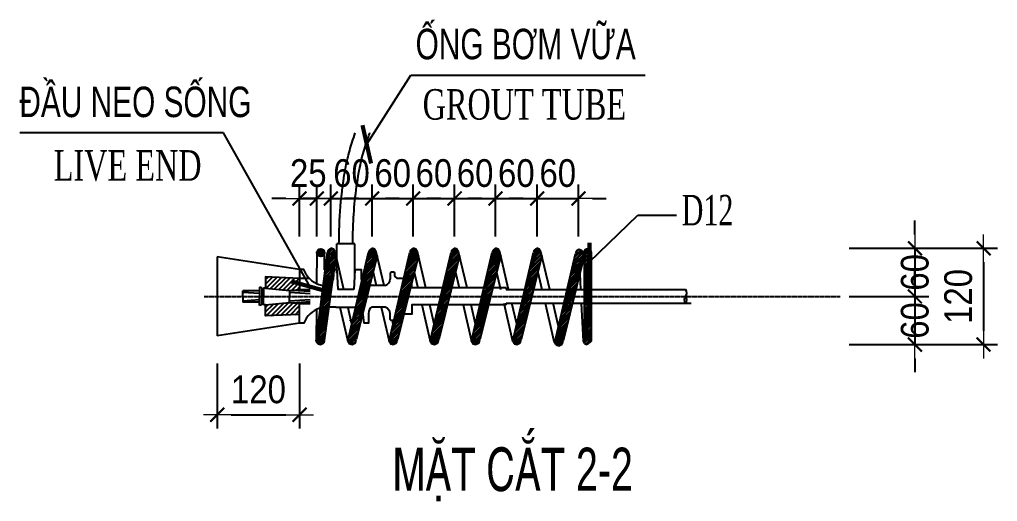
# Model space of a CAD drawing. Header units: millimetres. Extents: x 408913 to 1237273, y -191467 to -86666.
# Drawn here: x 1141742 to 1148793, y -161656 to -158180 of the extents above; entities that cross this region are included whole.
import ezdxf
from ezdxf.enums import TextEntityAlignment as Align

# ---------------------------------------------------------------- set-up
doc = ezdxf.new("R2010")
doc.units = ezdxf.units.MM
doc.header["$LTSCALE"] = 35
doc.header["$PDMODE"] = 3
doc.linetypes.add('CENTER', pattern=[2, 1.25, -0.25, 0.25, -0.25])
doc.linetypes.add('HIDDEN2', pattern=[0.1875, 0.125, -0.0625])
for name, color, linetype in [('Hatch', 8, 'Continuous'), ('REINFT', 4, 'Continuous'), ('SLAB_ANTI', 7, 'Continuous'), ('TEXT', 4, 'Continuous'), ('Text25_vn', 7, 'Continuous'), ('TXT-ST2', 7, 'Continuous')]:
    doc.layers.add(name, color=color, linetype=linetype)
doc.layers.add('NDC_S_DIM', color=1, linetype='Continuous', lineweight=9)
doc.styles.add('2F', font='')
doc.styles.add('Arial', font='arial.ttf', dxfattribs={"width": 0.6})
doc.styles.add('DIM', font='romans.shx', dxfattribs={"width": 0.55, "bigfont": 'vns.shx'})
doc.styles.add('NDC_ARIAL', font='arial.ttf', dxfattribs={"width": 0.85})
doc.styles.add('VNTIMEH', font='vntimeh.shx', dxfattribs={"width": 0.8, "bigfont": 'vns.shx'})
doc.styles.get('2F').set_extended_font_data('.VnArial NarrowH')
doc.dimstyles.new('A2_1-10', dxfattribs={"dimscale": 100, "dimtxt": 2, "dimasz": 1, "dimexe": 1, "dimexo": 0, "dimgap": 0.8, "dimtad": 1, "dimdec": 0, "dimlfac": 0.1, "dimdsep": 46, "dimtxsty": 'NDC_ARIAL', "dimblk": 'DIMMARK', "dimcen": 49999.938995, "dimdle": 1.5, "dimclrd": 1, "dimclre": 1, "dimclrt": 3, "dimadec": 0, "dimazin": 0, "dimtfac": 1, "dimtdec": 0, "dimtix": 1, "dimtmove": 2, "dimatfit": 3, "dimfxl": 1, "dimarcsym": 0})
doc.dimstyles.new('VSC 1-200', dxfattribs={"dimscale": 200, "dimtxt": 2, "dimasz": 1, "dimexe": 0.8, "dimexo": 1, "dimgap": 1, "dimtad": 1, "dimdec": 0, "dimzin": 0, "dimdsep": 46, "dimtxsty": 'DIM', "dimblk1": 'ARCHTICK', "dimblk2": 'ARCHTICK', "dimsah": 1, "dimcen": -0.2, "dimdle": 0.8, "dimclrd": 9, "dimclre": 9, "dimclrt": 2, "dimadec": 0, "dimazin": 0, "dimtfac": 1, "dimtdec": 0, "dimtmove": 0, "dimatfit": 3, "dimldrblk": 'ARCHTICK', "dimfxl": 4, "dimfxlon": 1, "dimtolj": 1, "dimtzin": 0, "dimarcsym": 0})
pattern_1 = [(45, (1134854.333, -165816.188), (-16.6696, 16.6696), [])]
pattern_2 = [(45, (518009.699, -87590.908), (-13.1256696, 13.1256696), []), (45, (518009.699, -87581.627), (-13.1256696, 13.1256696), [])]

# ---------------------------------------------------------------- blocks, each defined once
blk = doc.blocks.new('DIMMARK')
at = {"layer": 'NDC_S_DIM', "color": 1}
blk.add_line((-1.5, 0), (1, 0), dxfattribs=at)
at = {"layer": 'NDC_S_DIM', "color": 2, "const_width": 0.15}
blk.add_lwpolyline([(-0.5, -0.5), (0.5, 0.5)], dxfattribs=at)
blk = doc.blocks.new('*D435')
at = {"layer": 'DEFPOINTS', "color": 0, "transparency": 16777216}
for p in [(1147904.7, -159830.1), (1147904.7, -160524.3), (1148692.6, -160524.3)]:
    blk.add_point(p, dxfattribs=at)
at = {"layer": 'NDC_S_DIM', "color": 1, "lineweight": -2, "transparency": 16777216}
for p, q in [((1147904.7, -159830.1), (1148792.6, -159830.1)), ((1148692.6, -159930.1), (1148692.6, -160424.3)), ((1147904.7, -160524.3), (1148792.6, -160524.3))]:
    blk.add_line(p, q, dxfattribs=at)
at = {"layer": 'NDC_S_DIM', "color": 1, "lineweight": -2, "transparency": 16777216, "xscale": 100, "yscale": 100, "zscale": 100}
for p, rotation in [((1148692.6, -159830.1), 90), ((1148692.6, -160524.3), 270)]:
    blk.add_blockref('DIMMARK', p, dxfattribs=dict(at, rotation=rotation))
at = {"layer": 'NDC_S_DIM', "color": 3, "transparency": 16777216, "insert": (1148510.5, -160177.2), "char_height": 200, "attachment_point": 5, "rotation": 90, "style": 'NDC_ARIAL'}
blk.add_mtext('120', dxfattribs=at)
blk = doc.blocks.new('*D436')
at = {"layer": 'DEFPOINTS', "color": 0, "transparency": 16777216}
for p in [(1147723.5, -159830.1), (1147723.5, -160177.2), (1148197.6, -160177.2)]:
    blk.add_point(p, dxfattribs=at)
at = {"layer": 'NDC_S_DIM', "color": 1, "lineweight": -2, "transparency": 16777216}
for p, q in [((1148197.6, -159730.1), (1148197.6, -159630.1)), ((1147723.5, -159830.1), (1148297.6, -159830.1)), ((1148197.6, -159830.1), (1148197.6, -160177.2)), ((1147723.5, -160177.2), (1148297.6, -160177.2)), ((1148197.6, -160277.2), (1148197.6, -160377.2))]:
    blk.add_line(p, q, dxfattribs=at)
at = {"layer": 'NDC_S_DIM', "color": 1, "lineweight": -2, "transparency": 16777216, "xscale": 100, "yscale": 100, "zscale": 100}
for p, rotation in [((1148197.6, -159830.1), 270), ((1148197.6, -160177.2), 90)]:
    blk.add_blockref('DIMMARK', p, dxfattribs=dict(at, rotation=rotation))
at = {"layer": 'NDC_S_DIM', "color": 3, "transparency": 16777216, "insert": (1148197.6, -160003.6), "char_height": 200, "attachment_point": 5, "rotation": 90, "style": 'NDC_ARIAL'}
blk.add_mtext('60', dxfattribs=at)
blk = doc.blocks.new('*D437')
at = {"layer": 'DEFPOINTS', "color": 0, "transparency": 16777216}
for p in [(1147723.5, -160177.2), (1147723.5, -160524.3), (1148197.6, -160524.3)]:
    blk.add_point(p, dxfattribs=at)
at = {"layer": 'NDC_S_DIM', "color": 1, "lineweight": -2, "transparency": 16777216}
for p, q in [((1148197.6, -160077.2), (1148197.6, -159977.2)), ((1147723.5, -160177.2), (1148297.6, -160177.2)), ((1148197.6, -160177.2), (1148197.6, -160524.3)), ((1147723.5, -160524.3), (1148297.6, -160524.3)), ((1148197.6, -160624.3), (1148197.6, -160724.3))]:
    blk.add_line(p, q, dxfattribs=at)
at = {"layer": 'NDC_S_DIM', "color": 1, "lineweight": -2, "transparency": 16777216, "xscale": 100, "yscale": 100, "zscale": 100}
for p, rotation in [((1148197.6, -160177.2), 270), ((1148197.6, -160524.3), 90)]:
    blk.add_blockref('DIMMARK', p, dxfattribs=dict(at, rotation=rotation))
at = {"layer": 'NDC_S_DIM', "color": 3, "transparency": 16777216, "insert": (1148197.6, -160350.7), "char_height": 200, "attachment_point": 5, "rotation": 90, "style": 'NDC_ARIAL'}
blk.add_mtext('60', dxfattribs=at)
blk = doc.blocks.new('_ArchTick')
at = {"color": 0, "linetype": 'ByBlock', "const_width": 0.15}
blk.add_lwpolyline([(-0.5, -0.5), (0.5, 0.5)], dxfattribs=at)
blk = doc.blocks.new('*D504')
at = {"layer": 'DEFPOINTS', "color": 0, "transparency": 16777216}
for p in [(1143886.1, -159470.5), (1143761.1, -159745.2), (1143886.1, -159745.2)]:
    blk.add_point(p, dxfattribs=at)
at = {"layer": 'NDC_S_DIM', "color": 1, "lineweight": -2, "transparency": 16777216}
for p, q in [((1143761.1, -159745.2), (1143761.1, -159370.5)), ((1143886.1, -159745.2), (1143886.1, -159370.5)), ((1143661.1, -159470.5), (1143561.1, -159470.5)), ((1143761.1, -159470.5), (1143886.1, -159470.5)), ((1143986.1, -159470.5), (1144086.1, -159470.5))]:
    blk.add_line(p, q, dxfattribs=at)
at = {"layer": 'NDC_S_DIM', "color": 1, "lineweight": -2, "transparency": 16777216, "xscale": 100, "yscale": 100, "zscale": 100}
blk.add_blockref('DIMMARK', (1143761.1, -159470.5), dxfattribs=at)
at = {"layer": 'NDC_S_DIM', "color": 1, "lineweight": -2, "transparency": 16777216, "xscale": 100, "yscale": 100, "zscale": 100, "rotation": 180}
blk.add_blockref('DIMMARK', (1143886.1, -159470.5), dxfattribs=at)
at = {"layer": 'NDC_S_DIM', "color": 3, "transparency": 16777216, "insert": (1143823.6, -159288.4), "char_height": 200, "attachment_point": 5, "style": 'NDC_ARIAL'}
blk.add_mtext('25', dxfattribs=at)
blk = doc.blocks.new('*D505')
at = {"layer": 'DEFPOINTS', "color": 0, "transparency": 16777216}
for p in [(1144284.8, -159470.5), (1143985.8, -159745.2), (1144284.8, -159745.2)]:
    blk.add_point(p, dxfattribs=at)
at = {"layer": 'NDC_S_DIM', "color": 1, "lineweight": -2, "transparency": 16777216}
for p, q in [((1143985.8, -159745.2), (1143985.8, -159370.5)), ((1144284.8, -159745.2), (1144284.8, -159370.5)), ((1143885.8, -159470.5), (1143785.8, -159470.5)), ((1143985.8, -159470.5), (1144284.8, -159470.5)), ((1144384.8, -159470.5), (1144484.8, -159470.5))]:
    blk.add_line(p, q, dxfattribs=at)
at = {"layer": 'NDC_S_DIM', "color": 1, "lineweight": -2, "transparency": 16777216, "xscale": 100, "yscale": 100, "zscale": 100}
blk.add_blockref('DIMMARK', (1143985.8, -159470.5), dxfattribs=at)
at = {"layer": 'NDC_S_DIM', "color": 1, "lineweight": -2, "transparency": 16777216, "xscale": 100, "yscale": 100, "zscale": 100, "rotation": 180}
blk.add_blockref('DIMMARK', (1144284.8, -159470.5), dxfattribs=at)
at = {"layer": 'NDC_S_DIM', "color": 3, "transparency": 16777216, "insert": (1144135.3, -159288.4), "char_height": 200, "attachment_point": 5, "style": 'NDC_ARIAL'}
blk.add_mtext('60', dxfattribs=at)
blk = doc.blocks.new('*D506')
at = {"layer": 'DEFPOINTS', "color": 0, "transparency": 16777216}
for p in [(1144580.1, -159470.5), (1144284.8, -159745.2), (1144580.1, -159745.2)]:
    blk.add_point(p, dxfattribs=at)
at = {"layer": 'NDC_S_DIM', "color": 1, "lineweight": -2, "transparency": 16777216}
for p, q in [((1144284.8, -159745.2), (1144284.8, -159370.5)), ((1144580.1, -159745.2), (1144580.1, -159370.5)), ((1144184.8, -159470.5), (1144084.8, -159470.5)), ((1144284.8, -159470.5), (1144580.1, -159470.5)), ((1144680.1, -159470.5), (1144780.1, -159470.5))]:
    blk.add_line(p, q, dxfattribs=at)
at = {"layer": 'NDC_S_DIM', "color": 1, "lineweight": -2, "transparency": 16777216, "xscale": 100, "yscale": 100, "zscale": 100}
blk.add_blockref('DIMMARK', (1144284.8, -159470.5), dxfattribs=at)
at = {"layer": 'NDC_S_DIM', "color": 1, "lineweight": -2, "transparency": 16777216, "xscale": 100, "yscale": 100, "zscale": 100, "rotation": 180}
blk.add_blockref('DIMMARK', (1144580.1, -159470.5), dxfattribs=at)
at = {"layer": 'NDC_S_DIM', "color": 3, "transparency": 16777216, "insert": (1144432.4, -159288.4), "char_height": 200, "attachment_point": 5, "style": 'NDC_ARIAL'}
blk.add_mtext('60', dxfattribs=at)
blk = doc.blocks.new('*D507')
at = {"layer": 'DEFPOINTS', "color": 0, "transparency": 16777216}
for p in [(1144879, -159470.5), (1144580.1, -159745.2), (1144879, -159745.2)]:
    blk.add_point(p, dxfattribs=at)
at = {"layer": 'NDC_S_DIM', "color": 1, "lineweight": -2, "transparency": 16777216}
for p, q in [((1144580.1, -159745.2), (1144580.1, -159370.5)), ((1144879, -159745.2), (1144879, -159370.5)), ((1144480.1, -159470.5), (1144380.1, -159470.5)), ((1144580.1, -159470.5), (1144879, -159470.5)), ((1144979, -159470.5), (1145079, -159470.5))]:
    blk.add_line(p, q, dxfattribs=at)
at = {"layer": 'NDC_S_DIM', "color": 1, "lineweight": -2, "transparency": 16777216, "xscale": 100, "yscale": 100, "zscale": 100}
blk.add_blockref('DIMMARK', (1144580.1, -159470.5), dxfattribs=at)
at = {"layer": 'NDC_S_DIM', "color": 1, "lineweight": -2, "transparency": 16777216, "xscale": 100, "yscale": 100, "zscale": 100, "rotation": 180}
blk.add_blockref('DIMMARK', (1144879, -159470.5), dxfattribs=at)
at = {"layer": 'NDC_S_DIM', "color": 3, "transparency": 16777216, "insert": (1144729.5, -159288.4), "char_height": 200, "attachment_point": 5, "style": 'NDC_ARIAL'}
blk.add_mtext('60', dxfattribs=at)
blk = doc.blocks.new('*D508')
at = {"layer": 'DEFPOINTS', "color": 0, "transparency": 16777216}
for p in [(1145174.2, -159470.5), (1144879, -159745.2), (1145174.2, -159745.2)]:
    blk.add_point(p, dxfattribs=at)
at = {"layer": 'NDC_S_DIM', "color": 1, "lineweight": -2, "transparency": 16777216}
for p, q in [((1144879, -159745.2), (1144879, -159370.5)), ((1145174.2, -159745.2), (1145174.2, -159370.5)), ((1144779, -159470.5), (1144679, -159470.5)), ((1144879, -159470.5), (1145174.2, -159470.5)), ((1145274.2, -159470.5), (1145374.2, -159470.5))]:
    blk.add_line(p, q, dxfattribs=at)
at = {"layer": 'NDC_S_DIM', "color": 1, "lineweight": -2, "transparency": 16777216, "xscale": 100, "yscale": 100, "zscale": 100}
blk.add_blockref('DIMMARK', (1144879, -159470.5), dxfattribs=at)
at = {"layer": 'NDC_S_DIM', "color": 1, "lineweight": -2, "transparency": 16777216, "xscale": 100, "yscale": 100, "zscale": 100, "rotation": 180}
blk.add_blockref('DIMMARK', (1145174.2, -159470.5), dxfattribs=at)
at = {"layer": 'NDC_S_DIM', "color": 3, "transparency": 16777216, "insert": (1145026.6, -159288.4), "char_height": 200, "attachment_point": 5, "style": 'NDC_ARIAL'}
blk.add_mtext('60', dxfattribs=at)
blk = doc.blocks.new('*D509')
at = {"layer": 'DEFPOINTS', "color": 0, "transparency": 16777216}
for p in [(1145473.2, -159470.5), (1145174.2, -159745.2), (1145473.2, -159745.2)]:
    blk.add_point(p, dxfattribs=at)
at = {"layer": 'NDC_S_DIM', "color": 1, "lineweight": -2, "transparency": 16777216}
for p, q in [((1145174.2, -159745.2), (1145174.2, -159370.5)), ((1145473.2, -159745.2), (1145473.2, -159370.5)), ((1145074.2, -159470.5), (1144974.2, -159470.5)), ((1145174.2, -159470.5), (1145473.2, -159470.5)), ((1145573.2, -159470.5), (1145673.2, -159470.5))]:
    blk.add_line(p, q, dxfattribs=at)
at = {"layer": 'NDC_S_DIM', "color": 1, "lineweight": -2, "transparency": 16777216, "xscale": 100, "yscale": 100, "zscale": 100}
blk.add_blockref('DIMMARK', (1145174.2, -159470.5), dxfattribs=at)
at = {"layer": 'NDC_S_DIM', "color": 1, "lineweight": -2, "transparency": 16777216, "xscale": 100, "yscale": 100, "zscale": 100, "rotation": 180}
blk.add_blockref('DIMMARK', (1145473.2, -159470.5), dxfattribs=at)
at = {"layer": 'NDC_S_DIM', "color": 3, "transparency": 16777216, "insert": (1145323.7, -159288.4), "char_height": 200, "attachment_point": 5, "style": 'NDC_ARIAL'}
blk.add_mtext('60', dxfattribs=at)
blk = doc.blocks.new('*D510')
at = {"layer": 'DEFPOINTS', "color": 0, "transparency": 16777216}
for p in [(1145772.1, -159470.5), (1145473.2, -159745.2), (1145772.1, -159745.2)]:
    blk.add_point(p, dxfattribs=at)
at = {"layer": 'NDC_S_DIM', "color": 1, "lineweight": -2, "transparency": 16777216}
for p, q in [((1145473.2, -159745.2), (1145473.2, -159370.5)), ((1145772.1, -159745.2), (1145772.1, -159370.5)), ((1145373.2, -159470.5), (1145273.2, -159470.5)), ((1145473.2, -159470.5), (1145772.1, -159470.5)), ((1145872.1, -159470.5), (1145972.1, -159470.5))]:
    blk.add_line(p, q, dxfattribs=at)
at = {"layer": 'NDC_S_DIM', "color": 1, "lineweight": -2, "transparency": 16777216, "xscale": 100, "yscale": 100, "zscale": 100}
blk.add_blockref('DIMMARK', (1145473.2, -159470.5), dxfattribs=at)
at = {"layer": 'NDC_S_DIM', "color": 1, "lineweight": -2, "transparency": 16777216, "xscale": 100, "yscale": 100, "zscale": 100, "rotation": 180}
blk.add_blockref('DIMMARK', (1145772.1, -159470.5), dxfattribs=at)
at = {"layer": 'NDC_S_DIM', "color": 3, "transparency": 16777216, "insert": (1145622.6, -159288.4), "char_height": 200, "attachment_point": 5, "style": 'NDC_ARIAL'}
blk.add_mtext('60', dxfattribs=at)
blk = doc.blocks.new('*D511')
at = {"layer": 'DEFPOINTS', "color": 0, "transparency": 16777216}
for p in [(1143167.5, -160661.7, 2.2), (1143761.1, -160661.7, 2.2), (1143761.1, -161031)]:
    blk.add_point(p, dxfattribs=at)
at = {"layer": 'NDC_S_DIM', "color": 1, "lineweight": -2, "transparency": 16777216}
for p, q in [((1143167.5, -160661.7), (1143167.5, -161131)), ((1143761.1, -160661.7), (1143761.1, -161131)), ((1143267.5, -161031), (1143661.1, -161031))]:
    blk.add_line(p, q, dxfattribs=at)
at = {"layer": 'NDC_S_DIM', "color": 1, "lineweight": -2, "transparency": 16777216, "xscale": 100, "yscale": 100, "zscale": 100, "rotation": 180}
blk.add_blockref('DIMMARK', (1143167.5, -161031), dxfattribs=at)
at = {"layer": 'NDC_S_DIM', "color": 1, "lineweight": -2, "transparency": 16777216, "xscale": 100, "yscale": 100, "zscale": 100}
blk.add_blockref('DIMMARK', (1143761.1, -161031), dxfattribs=at)
at = {"layer": 'NDC_S_DIM', "color": 3, "transparency": 16777216, "insert": (1143464.3, -160848.9), "char_height": 200, "attachment_point": 5, "style": 'NDC_ARIAL'}
blk.add_mtext('120', dxfattribs=at)

msp = doc.modelspace()

# ---------------------------------------------------------------- hatches: boundary and pattern name
h = msp.add_hatch()
h.set_pattern_fill('ANSI31', color=252, scale=7.425, style=0)
h.set_pattern_definition(pattern_1)
h.paths.add_polyline_path([(1143761.1, -160046.9), (1143515, -160036.7), (1143515, -160116.8), (1143689.3, -160133.6), (1143761.1, -160127)])
h = msp.add_hatch()
h.set_pattern_fill('ANSI31', color=252, scale=7.425, style=0)
h.set_pattern_definition(pattern_1)
h.paths.add_polyline_path([(1143761.1, -160227.3), (1143689.3, -160220.7), (1143515, -160237.5), (1143515, -160317.6), (1143761.1, -160307.4)])
at = {"layer": 'REINFT'}
h = msp.add_hatch(dxfattribs=at)
h.set_pattern_fill('STEEL', color=251, scale=148.5, style=0)
h.set_pattern_definition(pattern_2)
h.paths.add_polyline_path([(1143986.1, -159830.1), (1143967.8, -159842.3), (1143961.7, -159860.5), (1143956.1, -159904.2), (1143956.1, -160009.9), (1143962.9, -160127), (1143986.1, -160127)])
h.paths.add_polyline_path([(1143986.1, -160127), (1143989.1, -160127), (1144023.4, -159883.6), (1144016.5, -159854.4), (1144004.4, -159836.2), (1143986.1, -159830.1)])
h.paths.add_polyline_path([(1143962.9, -160127), (1143954.6, -159984.1), (1143945.9, -159984.1), (1143921.3, -160177.2), (1143982.1, -160177.2), (1143986.1, -160148.7), (1143986.1, -160127)])
h.paths.add_polyline_path([(1143982.1, -160177.2), (1143921.3, -160177.2), (1143911.4, -160255), (1143947.6, -160255), (1143971.1, -160255)])
h.paths.add_polyline_path([(1143971.1, -160255), (1143947.6, -160255), (1143911.4, -160255), (1143880.1, -160499.9), (1143892.3, -160518.2), (1143910.6, -160524.3), (1143935, -160512.1)])
h.paths.add_polyline_path([(1144320.4, -159883.6), (1144313.5, -159854.4), (1144301.4, -159836.2), (1144283.1, -159830.1), (1144283.1, -160033.4)])
h.paths.add_polyline_path([(1144203.1, -160099.3), (1144266.7, -160099.3), (1144283.1, -160033.4), (1144283.1, -159830.1), (1144264.8, -159842.3), (1144258.7, -159860.5)])
h.paths.add_polyline_path([(1144184.9, -160177.2), (1144247.3, -160177.2), (1144266.7, -160099.3), (1144203.1, -160099.3)])
h.paths.add_polyline_path([(1144184.9, -160177.2), (1144147.1, -160339.5), (1144150.6, -160370.3), (1144182.5, -160370.3), (1144182.5, -160302.2), (1144187, -160282.8), (1144193.4, -160263.8), (1144209.3, -160255), (1144227.9, -160255), (1144247.3, -160177.2)])
h.paths.add_polyline_path([(1144227.9, -160255), (1144209.3, -160255), (1144193.4, -160263.8), (1144187, -160282.8), (1144182.5, -160302.2), (1144182.5, -160370.3), (1144150.6, -160370.3), (1144147.1, -160339.5), (1144109.5, -160500.6), (1144121.2, -160518.2), (1144139.5, -160524.3), (1144163.9, -160512.1), (1144170, -160487.7)])
h = msp.add_hatch(dxfattribs=at)
h.set_pattern_fill('STEEL', color=251, scale=148.5, style=0)
h.set_pattern_definition(pattern_2)
h.paths.add_polyline_path([(1143940.7, -159865.1), (1143935.3, -159843.8, 0.708393), (1143886.2, -159860), (1143886.2, -159860.5, 0.919703)])
h = msp.add_hatch(dxfattribs=at)
h.set_pattern_fill('STEEL', color=251, scale=148.5, style=0)
h.set_pattern_definition(pattern_2)
h.paths.add_polyline_path([(1144617.4, -159883.6), (1144610.5, -159854.4), (1144598.4, -159836.2), (1144580.1, -159830.1), (1144580.1, -160033.4)])
h.paths.add_polyline_path([(1144496.2, -160115.7), (1144559.6, -160115.7), (1144580.1, -160033.4), (1144580.1, -159830.1), (1144561.8, -159842.3), (1144555.7, -159860.5)])
h.paths.add_polyline_path([(1144481.9, -160177.2), (1144544.3, -160177.2), (1144559.6, -160115.7), (1144496.2, -160115.7)])
h.paths.add_polyline_path([(1144529, -160238.6), (1144544.3, -160177.2), (1144481.9, -160177.2), (1144452, -160305.7), (1144495.3, -160305.7), (1144495.3, -160238.6)])
h.paths.add_polyline_path([(1144529, -160238.6), (1144495.3, -160238.6), (1144495.3, -160305.7), (1144452, -160305.7), (1144406.5, -160500.6), (1144418.2, -160518.2), (1144436.5, -160524.3), (1144460.9, -160512.1), (1144467, -160487.7)])
h = msp.add_hatch(dxfattribs=at)
h.set_pattern_fill('STEEL', color=251, scale=148.5, style=0)
h.set_pattern_definition(pattern_2)
h.paths.add_polyline_path([(1144617.4, -159883.6), (1144610.5, -159854.4), (1144598.4, -159836.2), (1144580.1, -159830.1), (1144580.1, -160033.4)])
h.paths.add_polyline_path([(1144496.2, -160115.7), (1144559.6, -160115.7), (1144580.1, -160033.4), (1144580.1, -159830.1), (1144561.8, -159842.3), (1144555.7, -159860.5)])
h.paths.add_polyline_path([(1144559.6, -160115.7), (1144496.2, -160115.7), (1144481.9, -160177.2), (1144544.3, -160177.2)])
h.paths.add_polyline_path([(1144495.3, -160238.6), (1144529, -160238.6), (1144544.3, -160177.2), (1144481.9, -160177.2), (1144452, -160305.7), (1144495.3, -160305.7)])
h.paths.add_polyline_path([(1144529, -160238.6), (1144495.3, -160238.6), (1144495.3, -160305.7), (1144452, -160305.7), (1144406.5, -160500.6), (1144418.2, -160518.2), (1144436.5, -160524.3), (1144460.9, -160512.1), (1144467, -160487.7)])
h = msp.add_hatch(dxfattribs=at)
h.set_pattern_fill('STEEL', color=251, scale=148.5, style=0)
h.set_pattern_definition(pattern_2)
h.paths.add_polyline_path([(1144617.4, -159883.6), (1144610.5, -159854.4), (1144598.4, -159836.2), (1144580.1, -159830.1), (1144580.1, -160033.4)])
h.paths.add_polyline_path([(1144496.2, -160115.7), (1144559.6, -160115.7), (1144580.1, -160033.4), (1144580.1, -159830.1), (1144561.8, -159842.3), (1144555.7, -159860.5)])
h.paths.add_polyline_path([(1144559.6, -160115.7), (1144496.2, -160115.7), (1144481.9, -160177.2), (1144544.3, -160177.2)])
h.paths.add_polyline_path([(1144495.3, -160238.6), (1144529, -160238.6), (1144544.3, -160177.2), (1144481.9, -160177.2), (1144452, -160305.7), (1144495.3, -160305.7)])
h.paths.add_polyline_path([(1144529, -160238.6), (1144495.3, -160238.6), (1144495.3, -160305.7), (1144452, -160305.7), (1144406.5, -160500.6), (1144418.2, -160518.2), (1144436.5, -160524.3), (1144460.9, -160512.1), (1144467, -160487.7)])
h = msp.add_hatch(dxfattribs=at)
h.set_pattern_fill('STEEL', color=251, scale=148.5, style=0)
h.set_pattern_definition(pattern_2)
h.paths.add_polyline_path([(1144617.4, -159883.6), (1144610.5, -159854.4), (1144598.4, -159836.2), (1144580.1, -159830.1), (1144580.1, -160033.4)])
h.paths.add_polyline_path([(1144496.2, -160115.7), (1144559.6, -160115.7), (1144580.1, -160033.4), (1144580.1, -159830.1), (1144561.8, -159842.3), (1144555.7, -159860.5)])
h.paths.add_polyline_path([(1144481.9, -160177.2), (1144544.3, -160177.2), (1144559.6, -160115.7), (1144496.2, -160115.7)])
h.paths.add_polyline_path([(1144544.3, -160177.2), (1144481.9, -160177.2), (1144452, -160305.7), (1144495.3, -160305.7), (1144495.3, -160238.6), (1144529, -160238.6)])
h.paths.add_polyline_path([(1144529, -160238.6), (1144495.3, -160238.6), (1144495.3, -160305.7), (1144452, -160305.7), (1144406.5, -160500.6), (1144418.2, -160518.2), (1144436.5, -160524.3), (1144460.9, -160512.1), (1144467, -160487.7)])
h = msp.add_hatch(dxfattribs=at)
h.set_pattern_fill('STEEL', color=251, scale=148.5, style=0)
h.set_pattern_definition(pattern_2)
h.paths.add_polyline_path([(1144617.4, -159883.6), (1144610.5, -159854.4), (1144598.4, -159836.2), (1144580.1, -159830.1), (1144580.1, -160033.4)])
h.paths.add_polyline_path([(1144496.2, -160115.7), (1144559.6, -160115.7), (1144580.1, -160033.4), (1144580.1, -159830.1), (1144561.8, -159842.3), (1144555.7, -159860.5)])
h.paths.add_polyline_path([(1144481.9, -160177.2), (1144544.3, -160177.2), (1144559.6, -160115.7), (1144496.2, -160115.7)])
h.paths.add_polyline_path([(1144544.3, -160177.2), (1144481.9, -160177.2), (1144452, -160305.7), (1144495.3, -160305.7), (1144495.3, -160238.6), (1144529, -160238.6)])
h.paths.add_polyline_path([(1144529, -160238.6), (1144495.3, -160238.6), (1144495.3, -160305.7), (1144452, -160305.7), (1144406.5, -160500.6), (1144418.2, -160518.2), (1144436.5, -160524.3), (1144460.9, -160512.1), (1144467, -160487.7)])
h = msp.add_hatch(dxfattribs=at)
h.set_pattern_fill('STEEL', color=251, scale=148.5, style=0)
h.set_pattern_definition([(45, (518306.699, -87590.908), (-13.1256696, 13.1256696), []), (45, (518306.699, -87581.627), (-13.1256696, 13.1256696), [])])
h.paths.add_polyline_path([(1144914.4, -159883.6), (1144907.5, -159854.4), (1144895.4, -159836.2), (1144877.1, -159830.1), (1144877.1, -160033.4)])
h.paths.add_polyline_path([(1144793.2, -160115.7), (1144856.6, -160115.7), (1144877.1, -160033.4), (1144877.1, -159830.1), (1144858.8, -159842.3), (1144852.7, -159860.5)])
h.paths.add_polyline_path([(1144778.9, -160177.2), (1144841.3, -160177.2), (1144856.6, -160115.7), (1144793.2, -160115.7)])
h.paths.add_polyline_path([(1144841.3, -160177.2), (1144778.9, -160177.2), (1144749, -160305.7), (1144792.3, -160305.7), (1144792.3, -160238.6), (1144826, -160238.6)])
h.paths.add_polyline_path([(1144826, -160238.6), (1144792.3, -160238.6), (1144792.3, -160305.7), (1144749, -160305.7), (1144703.5, -160500.6), (1144715.2, -160518.2), (1144733.5, -160524.3), (1144757.9, -160512.1), (1144764, -160487.7)])
h = msp.add_hatch(dxfattribs=at)
h.set_pattern_fill('STEEL', color=251, scale=148.5, style=0)
h.set_pattern_definition([(45, (518603.699, -87590.908), (-13.1256696, 13.1256696), []), (45, (518603.699, -87581.627), (-13.1256696, 13.1256696), [])])
h.paths.add_polyline_path([(1145211.4, -159883.6), (1145204.5, -159854.4), (1145192.4, -159836.2), (1145174.1, -159830.1), (1145174.1, -160033.4)])
h.paths.add_polyline_path([(1145090.2, -160115.7), (1145153.6, -160115.7), (1145174.1, -160033.4), (1145174.1, -159830.1), (1145155.8, -159842.3), (1145149.7, -159860.5)])
h.paths.add_polyline_path([(1145075.9, -160177.2), (1145138.3, -160177.2), (1145153.6, -160115.7), (1145090.2, -160115.7)])
h.paths.add_polyline_path([(1145138.3, -160177.2), (1145075.9, -160177.2), (1145046, -160305.7), (1145089.3, -160305.7), (1145089.3, -160238.6), (1145123, -160238.6)])
h.paths.add_polyline_path([(1145123, -160238.6), (1145089.3, -160238.6), (1145089.3, -160305.7), (1145046, -160305.7), (1145000.5, -160500.6), (1145012.2, -160518.2), (1145030.5, -160524.3), (1145054.9, -160512.1), (1145061, -160487.7)])
h = msp.add_hatch(dxfattribs=at)
h.set_pattern_fill('STEEL', color=251, scale=148.5, style=0)
h.set_pattern_definition([(45, (518900.699, -87590.908), (-13.1256696, 13.1256696), []), (45, (518900.699, -87581.627), (-13.1256696, 13.1256696), [])])
h.paths.add_polyline_path([(1145508.4, -159883.6), (1145501.5, -159854.4), (1145489.4, -159836.2), (1145471.1, -159830.1), (1145471.1, -160033.4)])
h.paths.add_polyline_path([(1145387.2, -160115.7), (1145450.6, -160115.7), (1145471.1, -160033.4), (1145471.1, -159830.1), (1145452.8, -159842.3), (1145446.7, -159860.5)])
h.paths.add_polyline_path([(1145372.9, -160177.2), (1145435.3, -160177.2), (1145450.6, -160115.7), (1145387.2, -160115.7)])
h.paths.add_polyline_path([(1145435.3, -160177.2), (1145372.9, -160177.2), (1145343, -160305.7), (1145386.3, -160305.7), (1145386.3, -160238.6), (1145420, -160238.6)])
h.paths.add_polyline_path([(1145420, -160238.6), (1145386.3, -160238.6), (1145386.3, -160305.7), (1145343, -160305.7), (1145297.5, -160500.6), (1145309.2, -160518.2), (1145327.5, -160524.3), (1145351.9, -160512.1), (1145358, -160487.7)])
h = msp.add_hatch(dxfattribs=at)
h.set_pattern_fill('STEEL', color=251, scale=148.5, style=0)
h.set_pattern_definition(pattern_2)
h.paths.add_polyline_path([(1145866.6, -159860.6), (1145866.6, -159860.5, 1), (1145811.8, -159860.5, 0.998381)])
h = msp.add_hatch(dxfattribs=at)
h.set_pattern_fill('STEEL', color=251, scale=148.5, style=0)
h.set_pattern_definition([(45, (519203.793, -87600.05), (-13.1256696, 13.1256696), []), (45, (519203.793, -87590.769), (-13.1256696, 13.1256696), [])])
h.paths.add_polyline_path([(1145811.5, -159892.8), (1145804.6, -159863.6), (1145792.5, -159845.3), (1145774.2, -159839.2), (1145774.2, -160042.6)])
h.paths.add_polyline_path([(1145690.3, -160124.8), (1145753.7, -160124.8), (1145774.2, -160042.6), (1145774.2, -159839.2), (1145755.9, -159851.4), (1145749.8, -159869.7)])
h.paths.add_polyline_path([(1145676, -160186.3), (1145738.4, -160186.3), (1145753.7, -160124.8), (1145690.3, -160124.8)])
h.paths.add_polyline_path([(1145738.4, -160186.3), (1145676, -160186.3), (1145646, -160314.8), (1145689.4, -160314.8), (1145689.4, -160247.8), (1145723.1, -160247.8)])
h.paths.add_polyline_path([(1145723.1, -160247.8), (1145689.4, -160247.8), (1145689.4, -160314.8), (1145646, -160314.8), (1145600.6, -160509.7), (1145612.3, -160527.3), (1145630.6, -160533.4), (1145655, -160521.2), (1145661.1, -160496.8)])
h = msp.add_hatch(dxfattribs=at)
h.set_pattern_fill('STEEL', color=251, scale=148.5, style=0)
h.set_pattern_definition(pattern_2)
h.paths.add_polyline_path([(1145866.6, -159860.6, -0.998381), (1145811.8, -159860.5), (1145811.8, -160127.7), (1145866.2, -160127.7)])
h.paths.add_polyline_path([(1145866.2, -160127.7), (1145811.8, -160127.7), (1145811.8, -160177.2), (1145866.1, -160177.2)])
h.paths.add_polyline_path([(1145866.1, -160177.2), (1145811.8, -160177.2), (1145811.8, -160226.7), (1145866, -160226.7)])
h.paths.add_polyline_path([(1145866, -160226.7), (1145811.8, -160226.7), (1145811.8, -160510.6), (1145816.4, -160517.7), (1145834.7, -160523.7), (1145865.6, -160499.9)])

# ---------------------------------------------------------------- linework, layer by layer
at = {"color": 7}
for p, q in [((1144030.4, -160009.9, 2.2), (1144030.4, -159797.1, 2.2)), ((1144158.2, -159797.1, 2.2), (1144030.4, -159797.1, 2.2)), ((1144158.2, -160009.9, 2.2), (1144158.2, -159797.1, 2.2)), ((1143761.1, -159984, 2.2), (1143167.5, -159892, 2.2)), ((1143167.5, -159892, 2.2), (1143167.5, -160462.3, 2.2)), ((1143831.6, -160046.9, 2.2), (1143761.1, -160046.9, 2.2)), ((1143471, -160111.3, 2.2), (1143471, -160177.2, 2.2)), ((1143489.3, -160116.2, 2.2), (1143471, -160111.3, 2.2)), ((1143489.3, -160116.2, 2.2), (1143489.3, -160177.2, 2.2)), ((1143515, -160116.8, 2.2), (1143499.8, -160116.8, 2.2)), ((1143499.8, -160116.8, 2.2), (1143499.8, -160177.2, 2.2)), ((1143350.7, -160177.2, 2.2), (1143350.7, -160136.8, 2.2)), ((1143471, -160136.8, 2.2), (1143350.7, -160136.8, 2.2)), ((1143350.7, -160145.3, 2.2), (1143471, -160154, 2.2)), ((1143350.7, -160177.2, 2.2), (1143350.7, -160217.5, 2.2)), ((1143471, -160243, 2.2), (1143471, -160177.2, 2.2)), ((1143489.3, -160238.1, 2.2), (1143489.3, -160177.2, 2.2)), ((1143499.8, -160237.5, 2.2), (1143499.8, -160177.2, 2.2)), ((1143689.3, -160133.6, 2.2), (1143689.3, -160177.2, 2.2)), ((1143689.3, -160145.3, 2.2), (1143836.5, -160156, 2.2)), ((1143689.3, -160220.7, 2.2), (1143689.3, -160177.2, 2.2)), ((1143706.8, -160132, 2.2), (1143836.5, -160140.3, 2.2)), ((1144151.4, -160127, 2.2), (1144037.2, -160127, 2.2)), ((1143350.7, -160209, 2.2), (1143471, -160200.3, 2.2)), ((1143471, -160217.5, 2.2), (1143350.7, -160217.5, 2.2)), ((1143489.3, -160238.1, 2.2), (1143471, -160243, 2.2)), ((1143515, -160237.5, 2.2), (1143499.8, -160237.5, 2.2)), ((1143689.3, -160209, 2.2), (1143836.5, -160198.3, 2.2)), ((1143706.8, -160222.3, 2.2), (1143836.5, -160214, 2.2)), ((1143761.1, -160370.3, 2.2), (1143167.5, -160462.3, 2.2))]:
    msp.add_line(p, q, dxfattribs=at)
for p, q in [((1145250.8, -160115.7, 2.2), (1145250.8, -160127.7, 2.2)), ((1145250.8, -160238.6, 2.2), (1145250.8, -160226.7, 2.2))]:
    msp.add_line(p, q)
at = {"color": 8, "linetype": 'CENTER', "ltscale": 0.05}
msp.add_line((1143074, -160177.2, 2.2), (1147658.6, -160177.2, 2.2), dxfattribs=at)
at = {"linetype": 'Continuous'}
for p, q in [((1145250.8, -160127.7, 2.2), (1146543.6, -160127.7, 2.2)), ((1145250.8, -160226.7, 2.2), (1146583.2, -160226.7, 2.2))]:
    msp.add_line(p, q, dxfattribs=at)
at = {"color": 7, "elevation": 2.2}
for points in [[(1143761.1, -160046.9), (1143515, -160036.7), (1143515, -160116.8), (1143689.3, -160133.6), (1143761.1, -160127)], [(1143811.8, -160021.9), (1143792.1, -159984), (1143761.1, -159984), (1143761.1, -160127), (1143836.5, -160127)], [(1144028.9, -159984.1), (1144006.9, -159984.1), (1144002, -160052.2), (1143992, -160074.9), (1143973.1, -160093.8), (1143973.1, -160093.8), (1143936.9, -160099.3)], [(1144028.9, -159984.1), (1144037.2, -160127)], [(1144378.1, -160099.3), (1144234.8, -160099.3), (1144218.9, -160090.6), (1144212.5, -160071.5), (1144208, -160052.2), (1144208, -159984.1), (1144159.7, -159984.1), (1144151.4, -160127)], [(1144447.6, -160031.2), (1144447.6, -160007), (1144437.7, -160002.5), (1144421.1, -160002.5), (1144414.4, -160011.9), (1144414.4, -160052.2)], [(1145250.8, -160115.7), (1144569.5, -160115.7), (1144569.5, -160048.7), (1144466.4, -160048.7), (1144447.6, -160031.2), (1144447.6, -160007), (1144437.7, -160002.5), (1144421.1, -160002.5), (1144414.4, -160011.9), (1144414.4, -160052.2)], [(1145250.8, -160115.7), (1144569.5, -160115.7), (1144569.5, -160048.7), (1144466.4, -160048.7)], [(1143499.8, -160121.5), (1143489.3, -160118.9)], [(1143499.8, -160232.8), (1143489.3, -160235.5)], [(1143761.1, -160307.4), (1143515, -160317.6), (1143515, -160237.5), (1143689.3, -160220.7), (1143761.1, -160227.3)], [(1143811.8, -160332.5), (1143792.1, -160370.3), (1143761.1, -160370.3), (1143761.1, -160227.3), (1143836.5, -160227.3)], [(1144021.9, -160255), (1143936.9, -160255)], [(1144021.9, -160255), (1144173.9, -160255), (1144189.9, -160262.3), (1144209.3, -160279.5), (1144217.5, -160306.6), (1144224.8, -160370.3)], [(1144378.1, -160255), (1144283.6, -160255), (1144267.6, -160263.8), (1144261.3, -160282.8), (1144256.7, -160302.2), (1144256.7, -160370.3), (1144224.8, -160370.3)], [(1145250.8, -160238.6), (1144569.5, -160238.6), (1144569.5, -160305.7), (1144466.4, -160305.7), (1144447.6, -160323.1), (1144447.6, -160347.3), (1144437.7, -160351.8), (1144421.1, -160351.8), (1144414.4, -160342.4), (1144414.4, -160302.1)]]:
    msp.add_lwpolyline(points, dxfattribs=at)
for centre, radius, start, end in [((1143956.9, -159927.1, 2.2), 173.3, 213.13723, 263.37572), ((1144360.5, -160048.2, 2.2), 54, 288.95727, 355.71401), ((1146568.4, -160201.9, 2.2), 35, 135, 225), ((1146518.9, -160152.4, 2.2), 35, 315, 45), ((1146518.9, -160201.9, 2.2), 35, 315, 45), ((1143963.8, -160438.3, 2.2), 185.2, 98.33712, 145.14993), ((1144360.5, -160306.1, 2.2), 54, 4.28599, 71.04273)]:
    msp.add_arc(centre, radius, start, end)
at = {"layer": 'REINFT'}
for p, q in [((1143986.1, -159830.1, 2.2), (1143967.8, -159842.3, 2.2)), ((1143986.1, -159830.1, 2.2), (1143967.8, -159842.3, 2.2)), ((1144004.4, -159836.2, 2.2), (1143986.1, -159830.1, 2.2)), ((1144016.5, -159854.4, 2.2), (1144004.4, -159836.2, 2.2)), ((1144283.1, -159830.1, 2.2), (1144264.8, -159842.3, 2.2)), ((1144283.1, -159830.1, 2.2), (1144264.8, -159842.3, 2.2)), ((1144301.4, -159836.2, 2.2), (1144283.1, -159830.1, 2.2)), ((1144301.4, -159836.2, 2.2), (1144283.1, -159830.1, 2.2)), ((1144313.5, -159854.4, 2.2), (1144301.4, -159836.2, 2.2)), ((1144580.1, -159830.1, 2.2), (1144561.8, -159842.3, 2.2)), ((1144598.4, -159836.2, 2.2), (1144580.1, -159830.1, 2.2)), ((1144598.4, -159836.2, 2.2), (1144580.1, -159830.1, 2.2)), ((1144610.5, -159854.4, 2.2), (1144598.4, -159836.2, 2.2)), ((1144877.1, -159830.1, 2.2), (1144858.8, -159842.3, 2.2)), ((1144895.4, -159836.2, 2.2), (1144877.1, -159830.1, 2.2)), ((1144895.4, -159836.2, 2.2), (1144877.1, -159830.1, 2.2)), ((1144907.5, -159854.4, 2.2), (1144895.4, -159836.2, 2.2)), ((1145174.1, -159830.1, 2.2), (1145155.8, -159842.3, 2.2)), ((1145192.4, -159836.2, 2.2), (1145174.1, -159830.1, 2.2)), ((1145192.4, -159836.2, 2.2), (1145174.1, -159830.1, 2.2)), ((1145204.5, -159854.4, 2.2), (1145192.4, -159836.2, 2.2)), ((1145471.1, -159830.1, 2.2), (1145452.8, -159842.3, 2.2)), ((1145489.4, -159836.2, 2.2), (1145471.1, -159830.1, 2.2)), ((1145489.4, -159836.2, 2.2), (1145471.1, -159830.1, 2.2)), ((1145501.5, -159854.4, 2.2), (1145489.4, -159836.2, 2.2)), ((1143880.1, -160499.9, 2.2), (1143961.7, -159860.5, 2.2)), ((1143886.2, -159860.5, 2.2), (1143884.1, -160084.4, 2.2)), ((1143935, -159842.3, 2.2), (1143941.1, -159866.6, 2.2)), ((1144023.4, -159883.6, 2.2), (1143935, -160512.1, 2.2)), ((1143941.1, -159984.1, 2.2), (1143941.1, -159860.5, 2.2)), ((1143967.8, -159842.3, 2.2), (1143961.7, -159860.5, 2.2)), ((1144080.3, -160127, 2.2), (1144016.5, -159854.4, 2.2)), ((1144109.5, -160500.6, 2.2), (1144258.7, -159860.5, 2.2)), ((1144320.4, -159883.6, 2.2), (1144170, -160487.7, 2.2)), ((1144264.8, -159842.3, 2.2), (1144258.7, -159860.5, 2.2)), ((1144370.8, -160099.3, 2.2), (1144313.5, -159854.4, 2.2)), ((1144406.5, -160500.6, 2.2), (1144555.7, -159860.5, 2.2)), ((1144617.4, -159883.6, 2.2), (1144467, -160487.7, 2.2)), ((1144561.8, -159842.3, 2.2), (1144555.7, -159860.5, 2.2)), ((1144671.6, -160115.7, 2.2), (1144610.5, -159854.4, 2.2)), ((1144703.5, -160500.6, 2.2), (1144852.7, -159860.5, 2.2)), ((1144914.4, -159883.6, 2.2), (1144764, -160487.7, 2.2)), ((1144858.8, -159842.3, 2.2), (1144852.7, -159860.5, 2.2)), ((1144968.6, -160115.7, 2.2), (1144907.5, -159854.4, 2.2)), ((1145000.5, -160500.6, 2.2), (1145149.7, -159860.5, 2.2)), ((1145211.4, -159883.6, 2.2), (1145061, -160487.7, 2.2)), ((1145155.8, -159842.3, 2.2), (1145149.7, -159860.5, 2.2)), ((1145268.4, -160127.7, 2.2), (1145204.5, -159854.4, 2.2)), ((1145297.5, -160500.6, 2.2), (1145446.7, -159860.5, 2.2)), ((1145508.4, -159883.6, 2.2), (1145358, -160487.7, 2.2)), ((1145452.8, -159842.3, 2.2), (1145446.7, -159860.5, 2.2)), ((1145565.4, -160127.7, 2.2), (1145501.5, -159854.4, 2.2)), ((1145600.6, -160509.7, 2.2), (1145749.8, -159869.7, 2.2)), ((1145808.6, -159904.2, 2.2), (1145661.1, -160496.8, 2.2)), ((1145755.9, -159851.4, 2.2), (1145749.8, -159869.7, 2.2)), ((1145774.2, -159839.2, 2.2), (1145755.9, -159851.4, 2.2)), ((1145792.5, -159845.3, 2.2), (1145774.2, -159839.2, 2.2)), ((1145792.5, -159845.3, 2.2), (1145774.2, -159839.2, 2.2)), ((1145804.6, -159863.6, 2.2), (1145792.5, -159845.3, 2.2)), ((1145804.6, -159863.6, 2.2), (1145792.5, -159845.3, 2.2)), ((1145811.8, -159936.6, 2.2), (1145804.6, -159863.6, 2.2)), ((1145811.8, -159860.5, 2.2), (1145811.8, -160510.6, 2.2)), ((1145865.6, -160499.9, 2.2), (1145866.6, -159860.5, 2.2)), ((1144290.7, -160002.8, 2.2), (1144313.1, -160099.3, 2.2)), ((1144587.5, -160002.1, 2.2), (1144613.9, -160115.7, 2.2)), ((1144884.5, -160002.1, 2.2), (1144910.9, -160115.7, 2.2)), ((1145181.5, -160002.1, 2.2), (1145210.7, -160127.7, 2.2)), ((1145478.5, -160002.1, 2.2), (1145507.7, -160127.7, 2.2)), ((1145781.6, -160011.2, 2.2), (1145787.1, -160127.7, 2.2)), ((1144052.2, -160255, 2.2), (1144109.1, -160499.9, 2.2)), ((1144138.5, -160376.2, 2.2), (1144111.5, -160260.4, 2.2)), ((1144349.2, -160255, 2.2), (1144406.1, -160499.9, 2.2)), ((1144642.4, -160238.6, 2.2), (1144703.5, -160500.6, 2.2)), ((1144732.5, -160376.2, 2.2), (1144700.4, -160238.6, 2.2)), ((1144939.4, -160238.6, 2.2), (1145000.1, -160499.9, 2.2)), ((1145029.5, -160376.2, 2.2), (1144997.4, -160238.6, 2.2)), ((1145233.6, -160226.7, 2.2), (1145297.1, -160499.9, 2.2)), ((1145326.5, -160376.2, 2.2), (1145291.6, -160226.7, 2.2)), ((1145530.6, -160226.7, 2.2), (1145594.1, -160499.9, 2.2)), ((1145627.6, -160393.8, 2.2), (1145588.6, -160226.7, 2.2)), ((1145791.8, -160226.7, 2.2), (1145804.7, -160499, 2.2)), ((1143882.3, -160272, 2.2), (1143880.1, -160499.9, 2.2)), ((1144125.9, -160352.2, 2.2), (1144126.1, -160351.5, 2.2)), ((1144435.5, -160376.2, 2.2), (1144429.8, -160351.8, 2.2)), ((1143880.1, -160499.9, 2.2), (1143891.8, -160517.5, 2.2)), ((1143892.3, -160518.2, 2.2), (1143910.6, -160524.3, 2.2)), ((1143910.6, -160524.3, 2.2), (1143935, -160512.1, 2.2)), ((1144109.5, -160500.6, 2.2), (1144121.2, -160518.2, 2.2)), ((1144121.2, -160518.2, 2.2), (1144139.5, -160524.3, 2.2)), ((1144139.5, -160524.3, 2.2), (1144163.9, -160512.1, 2.2)), ((1144163.9, -160512.1, 2.2), (1144170, -160487.7, 2.2)), ((1144406.5, -160500.6, 2.2), (1144418.2, -160518.2, 2.2)), ((1144418.2, -160518.2, 2.2), (1144436.5, -160524.3, 2.2)), ((1144436.5, -160524.3, 2.2), (1144460.9, -160512.1, 2.2)), ((1144460.9, -160512.1, 2.2), (1144467, -160487.7, 2.2)), ((1144703.5, -160500.6, 2.2), (1144715.2, -160518.2, 2.2)), ((1144715.2, -160518.2, 2.2), (1144733.5, -160524.3, 2.2)), ((1144733.5, -160524.3, 2.2), (1144757.9, -160512.1, 2.2)), ((1144757.9, -160512.1, 2.2), (1144764, -160487.7, 2.2)), ((1145000.5, -160500.6, 2.2), (1145012.2, -160518.2, 2.2)), ((1145012.2, -160518.2, 2.2), (1145030.5, -160524.3, 2.2)), ((1145030.5, -160524.3, 2.2), (1145054.9, -160512.1, 2.2)), ((1145054.9, -160512.1, 2.2), (1145061, -160487.7, 2.2)), ((1145297.5, -160500.6, 2.2), (1145309.2, -160518.2, 2.2)), ((1145309.2, -160518.2, 2.2), (1145327.5, -160524.3, 2.2)), ((1145327.5, -160524.3, 2.2), (1145351.9, -160512.1, 2.2)), ((1145351.9, -160512.1, 2.2), (1145358, -160487.7, 2.2)), ((1145594.1, -160499.9, 2.2), (1145606.2, -160518.2, 2.2)), ((1145600.6, -160509.7, 2.2), (1145612.3, -160527.3, 2.2)), ((1145612.3, -160527.3, 2.2), (1145630.6, -160533.4, 2.2)), ((1145630.6, -160533.4, 2.2), (1145655, -160521.2, 2.2)), ((1145655, -160521.2, 2.2), (1145661.1, -160496.8, 2.2)), ((1145804.7, -160500.1, 2.2), (1145816.4, -160517.7, 2.2)), ((1145816.4, -160517.7, 2.2), (1145834.7, -160523.7, 2.2)), ((1145834.7, -160523.7, 2.2), (1145865.6, -160499.9, 2.2))]:
    msp.add_line(p, q, dxfattribs=at)
msp.add_circle((1143913.6, -159860.5, 2.2), 27.4, dxfattribs=at)
msp.add_arc((1145839.2, -159860.5, 2.2), 27.4, 0, 180, dxfattribs=at)
at = {"layer": 'REINFT', "linetype": 'HIDDEN2'}
msp.add_arc((1145839.2, -159860.5, 2.2), 27.4, 180, 0, dxfattribs=at)
at = {"layer": 'SLAB_ANTI', "color": 8}
for points, knots in [([(1144045, -159797.1, 2.2), (1144045.4, -159741.8, 2.2), (1144046.8, -159686.3, 2.2), (1144054.2, -159539.5, 2.2), (1144062.5, -159448.1, 2.2), (1144084.6, -159287.2, 2.2), (1144094.5, -159235.8, 2.2), (1144116.3, -159144.4, 2.2), (1144127.3, -159104.1, 2.2), (1144147, -159041.8, 2.2), (1144154.6, -159019.4, 2.2), (1144162.8, -158997.1, 2.2)], [4.776356, 4.776356, 4.776356, 4.776356, 26.854953, 26.854953, 63.019055, 63.019055, 83.60032, 83.60032, 99.924944, 99.924944, 109.135578, 109.135578, 109.135578, 109.135578]), ([(1144144.4, -159796.9, 2.2), (1144144.8, -159742.7, 2.2), (1144146.2, -159688.4, 2.2), (1144155.5, -159502, 2.2), (1144170.4, -159370.6, 2.2), (1144208.8, -159181.8, 2.2), (1144220, -159139.6, 2.2), (1144242.9, -159066.1, 2.2), (1144253.8, -159034.5, 2.2), (1144266.6, -159001.3, 2.2), (1144267.4, -158999.2, 2.2), (1144268.3, -158997.1, 2.2)], [4.888057, 4.888057, 4.888057, 4.888057, 26.969545, 26.969545, 80.908636, 80.908636, 98.948568, 98.948568, 112.709167, 112.709167, 113.625329, 113.625329, 113.625329, 113.625329])]:
    msp.add_open_spline(points, degree=3, knots=knots, dxfattribs=at)

# ---------------------------------------------------------------- texts
at = {"layer": 'TEXT', "color": 0, "style": 'Arial', "width": 0.7}
for s, p in [('ỐNG BƠM VỮA', (1144597.3, -158466.1, 2.2)), ('ĐẦU NEO SỐNG', (1141740.5, -158883.4, 2.2))]:
    msp.add_text(s, height=220, dxfattribs=at).set_placement(p)
at = {"layer": 'TEXT', "color": 7, "linetype": 'Continuous', "style": '2F', "width": 0.8}
msp.add_text('MÆT C¾T 2-2', height=310, dxfattribs=at).set_placement((1145297.9, -161578.5, 2.2), align=Align.CENTER)
at = {"layer": 'Text25_vn', "color": 7, "style": 'VNTIMEH', "width": 0.65}
msp.add_text('d12', height=220, dxfattribs=at).set_placement((1146516.6, -159664.5, 2.2))
at = {"layer": 'TXT-ST2', "color": 2, "style": 'VNTIMEH', "width": 0.7}
msp.add_text('GROUT TUBE', height=220, dxfattribs=at).set_placement((1146114.9, -158791.5, 2.2), align=Align.MIDDLE_RIGHT)
msp.add_text('LIVE END', height=220, dxfattribs=at).set_placement((1141988.4, -159341.8, 2.2))

# ---------------------------------------------------------------- dimensions: what is measured, and where the dimension line sits
at = {"layer": 'NDC_S_DIM'}
for base, p1, p2, text, picture, middle in [((1143886.1, -159470.5, 2.2), (1143761.1, -159745.2, 2.2), (1143886.1, -159745.2, 2.2), '25', '*D504', (1143823.6, -159288.4, 2.2)), ((1144284.8, -159470.5, 2.2), (1143985.8, -159745.2, 2.2), (1144284.8, -159745.2, 2.2), '60', '*D505', (1144135.3, -159288.4, 2.2)), ((1144580.1, -159470.5, 2.2), (1144284.8, -159745.2, 2.2), (1144580.1, -159745.2, 2.2), '60', '*D506', (1144432.4, -159288.4, 2.2)), ((1144879, -159470.5, 2.2), (1144580.1, -159745.2, 2.2), (1144879, -159745.2, 2.2), '60', '*D507', (1144729.5, -159288.4, 2.2)), ((1145174.2, -159470.5, 2.2), (1144879, -159745.2, 2.2), (1145174.2, -159745.2, 2.2), '60', '*D508', (1145026.6, -159288.4, 2.2)), ((1145473.2, -159470.5, 2.2), (1145174.2, -159745.2, 2.2), (1145473.2, -159745.2, 2.2), '60', '*D509', (1145323.7, -159288.4, 2.2)), ((1145772.1, -159470.5, 2.2), (1145473.2, -159745.2, 2.2), (1145772.1, -159745.2, 2.2), '60', '*D510', (1145622.6, -159288.4, 2.2)), ((1143761.1, -161031, 2.2), (1143167.5, -160661.7, 4.4), (1143761.1, -160661.7, 4.4), '120', '*D511', (1143464.3, -160848.9, 2.2))]:
    dim = msp.add_linear_dim(base=base, p1=p1, p2=p2, text=text, dimstyle='A2_1-10', dxfattribs=at)
    dim.commit()
    dim.dimension.update_dxf_attribs({"geometry": picture, "text_midpoint": middle})
for base, p1, p2, picture, middle in [((1148197.6, -160177.2, 2.2), (1147723.5, -159830.1, 2.2), (1147723.5, -160177.2, 2.2), '*D436', (1148197.6, -160003.6, 2.2)), ((1148197.6, -160524.3, 2.2), (1147723.5, -160177.2, 2.2), (1147723.5, -160524.3, 2.2), '*D437', (1148197.6, -160350.7, 2.2))]:
    dim = msp.add_linear_dim(base=base, p1=p1, p2=p2, angle=90, text='60', dimstyle='A2_1-10', dxfattribs=at)
    dim.commit()
    dim.dimension.update_dxf_attribs({"geometry": picture, "text_midpoint": middle, "dimtype": 160})
dim = msp.add_linear_dim(base=(1148692.6, -160524.3, 2.2), p1=(1147904.7, -159830.1, 2.2), p2=(1147904.7, -160524.3, 2.2), angle=90, text='120', dimstyle='A2_1-10', dxfattribs=at)
dim.commit()
dim.dimension.update_dxf_attribs({"geometry": '*D435', "text_midpoint": (1148510.5, -160177.2, 2.2)})

# ---------------------------------------------------------------- leaders
at = {"layer": 'Hatch', "color": 9, "linetype": 'Continuous'}
for points in [[(1143837.3, -160106.7, 2.2), (1143211.5, -158997.3, 2.2), (1141745.1, -158997.3, 2.2)], [(1145849.8, -159930.7, 2.2), (1146199.6, -159590.1, 2.2), (1146479.4, -159590.1, 2.2)]]:
    msp.add_leader(points, dimstyle='VSC 1-200', override={"dimtad": 0, "dimfxl": 2.5, "dimarcsym": 1}, dxfattribs=at)
at = {"layer": 'TXT-ST2'}
msp.add_leader([(1144245.3, -159079.8, 2.2), (1144562.6, -158580, 2.2), (1146253.5, -158580, 2.2)], dimstyle='VSC 1-200', override={"dimtad": 0, "dimfxl": 2.5, "dimarcsym": 1}, dxfattribs=at)

doc.saveas('drawing.dxf')
